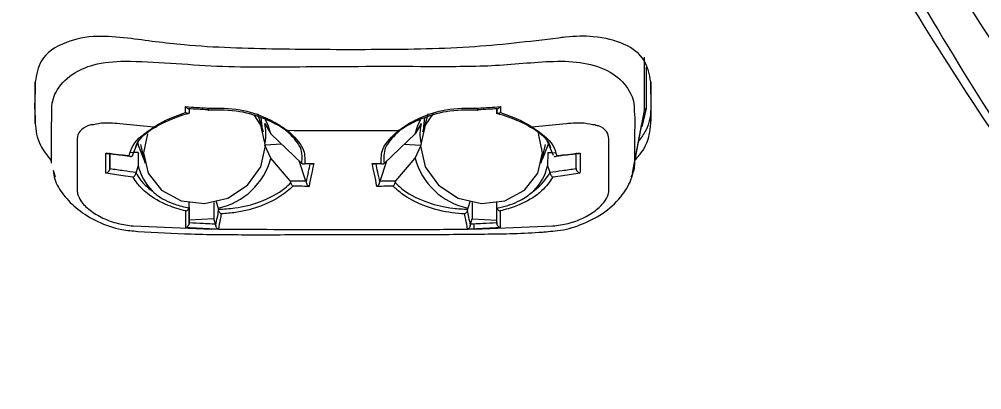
# Model space of a CAD drawing. Header units: inches. Extents: x 2.3 to 15.7, y 0.2 to 14.5.
# Drawn here: x 3.17 to 3.951, y 12.537 to 12.837 of the extents above; entities that cross this region are included whole.
import ezdxf

# ---------------------------------------------------------------- set-up
doc = ezdxf.new("R2010")
doc.units = ezdxf.units.IN
doc.header["$MEASUREMENT"] = 0
doc.header["$PDSIZE"] = -1
doc.layers.add('Dim', color=1, linetype='Continuous')
doc.layers.add('Object', color=4, linetype='Continuous')
doc.styles.get("Standard").update_dxf_attribs({"font": 'romans.shx'})
doc.dimstyles.get("Standard").update_dxf_attribs({"dimtxt": 0.125, "dimasz": 0.18, "dimexe": 0.06, "dimexo": 0.0625, "dimgap": 0.09, "dimtad": 0, "dimtih": 1, "dimtoh": 1, "dimdec": 4, "dimlfac": 2, "dimzin": 0, "dimdsep": 46, "dimlunit": 5, "dimtxsty": 'Standard', "dimcen": 0.09, "dimadec": 0, "dimazin": 0, "dimtfac": 1, "dimtdec": 4, "dimtofl": 0, "dimtmove": 0, "dimatfit": 1, "dimfxl": 0, "dimfrac": 2, "dimtolj": 1, "dimtzin": 0, "dimarcsym": 0})

# ---------------------------------------------------------------- blocks, each defined once
blk = doc.blocks.new('*D2')
at = {"layer": 'Defpoints', "color": 0}
for p in [(4.12732, 14.17061), (2.73788, 12.614), (4.12732, 12.61381)]:
    blk.add_point(p, dxfattribs=at)
at = {"layer": 'Dim', "color": 0, "lineweight": -2}
for p, q in [((2.73788, 12.6765), (2.73788, 14.23061)), ((4.12732, 12.67631), (4.12732, 14.23061)), ((2.55788, 14.17061), (2.37788, 14.17061)), ((4.30732, 14.17061), (4.48732, 14.17061))]:
    blk.add_line(p, q, dxfattribs=at)
at = {"layer": 'Dim', "color": 0}
for points in [[(2.55788, 14.20061), (2.55788, 14.14061), (2.73788, 14.17061)], [(4.30732, 14.20061), (4.30732, 14.14061), (4.12732, 14.17061)]]:
    blk.add_solid(points, dxfattribs=at)
at = {"layer": 'Dim', "color": 0, "insert": (3.39758, 14.17061), "char_height": 0.125, "attachment_point": 5}
blk.add_mtext('\\A1;2 3/4\\P [70mm]', dxfattribs=at)

msp = doc.modelspace()

# ---------------------------------------------------------------- linework, layer by layer
at = {"layer": 'Object', "color": 4, "linetype": 'Continuous', "lineweight": 15}
for p, q in [((3.182603, 12.786449), (3.182321, 12.766197)), ((3.182603, 12.754667), (3.182603, 12.786449)), ((3.682884, 12.766197), (3.682603, 12.78645)), ((3.682603, 12.78645), (3.682603, 12.754669)), ((3.182321, 12.764432), (3.182363, 12.76917)), ((3.682884, 12.764435), (3.682843, 12.769167)), ((3.182321, 12.764432), (3.182603, 12.754667)), ((3.307703, 12.76116), (3.307529, 12.760907)), ((3.30771, 12.764718), (3.307703, 12.76116)), ((3.367915, 12.745783), (3.363425, 12.760683)), ((3.501781, 12.760683), (3.497291, 12.745783)), ((3.557495, 12.764718), (3.557503, 12.76116)), ((3.557677, 12.760907), (3.557503, 12.76116)), ((3.669394, 12.72061), (3.677451, 12.76329)), ((3.678989, 12.765039), (3.67524, 12.750144)), ((3.682603, 12.754669), (3.682884, 12.764435)), ((3.182603, 12.754667), (3.182603, 12.752877)), ((3.182603, 12.752877), (3.182603, 12.754667)), ((3.278991, 12.749881), (3.251239, 12.752464)), ((3.367026, 12.750258), (3.366235, 12.757704)), ((3.369121, 12.752857), (3.374045, 12.744269)), ((3.496085, 12.752857), (3.491161, 12.744269)), ((3.49818, 12.750258), (3.498971, 12.757704)), ((3.613967, 12.752465), (3.586214, 12.749881)), ((3.667714, 12.712398), (3.675281, 12.752562)), ((3.682603, 12.752878), (3.682603, 12.754669)), ((3.682603, 12.752878), (3.682603, 12.754669)), ((3.367016, 12.748765), (3.367026, 12.750258)), ((3.374045, 12.744269), (3.399181, 12.720361)), ((3.491161, 12.744269), (3.466025, 12.720361)), ((3.498189, 12.748765), (3.49818, 12.750258)), ((3.216621, 12.740382), (3.216671, 12.698551)), ((3.261747, 12.726788), (3.266386, 12.738122)), ((3.26819, 12.73573), (3.271583, 12.720542)), ((3.374045, 12.724642), (3.369121, 12.73517)), ((3.38279, 12.73595), (3.369548, 12.735195)), ((3.482415, 12.73595), (3.495657, 12.735195)), ((3.491161, 12.724642), (3.496085, 12.73517)), ((3.593622, 12.720542), (3.597016, 12.73573)), ((3.603458, 12.726788), (3.598819, 12.738122)), ((3.243219, 12.716185), (3.24323, 12.727982)), ((3.24323, 12.727982), (3.24323, 12.72827)), ((3.24481, 12.728073), (3.24323, 12.727982)), ((3.262542, 12.729085), (3.259918, 12.728935)), ((3.26623, 12.729296), (3.262691, 12.729094)), ((3.26623, 12.729296), (3.266386, 12.718495)), ((3.598976, 12.729296), (3.598819, 12.718495)), ((3.598976, 12.729296), (3.602515, 12.729094)), ((3.602663, 12.729085), (3.605288, 12.728935)), ((3.620395, 12.728073), (3.621975, 12.727982)), ((3.621975, 12.727982), (3.621975, 12.72827)), ((3.621986, 12.716185), (3.621975, 12.727982)), ((3.389738, 12.706257), (3.374045, 12.724642)), ((3.402532, 12.706061), (3.396894, 12.722536)), ((3.399439, 12.720159), (3.399181, 12.720361)), ((3.462673, 12.706061), (3.468312, 12.722536)), ((3.466025, 12.720361), (3.465767, 12.720159)), ((3.475468, 12.706257), (3.491161, 12.724642)), ((3.199241, 12.709171), (3.197599, 12.714648)), ((3.243219, 12.715786), (3.243219, 12.716185)), ((3.264625, 12.713273), (3.264506, 12.71268)), ((3.266386, 12.718495), (3.264625, 12.713273)), ((3.598819, 12.718495), (3.600581, 12.713273)), ((3.600699, 12.71268), (3.600581, 12.713273)), ((3.621986, 12.716185), (3.621986, 12.715786)), ((3.307741, 12.684602), (3.307745, 12.689181)), ((3.307749, 12.674183), (3.307749, 12.688445)), ((3.327602, 12.688691), (3.327602, 12.675316)), ((3.329414, 12.689936), (3.33123, 12.684052)), ((3.535798, 12.689955), (3.533975, 12.684052)), ((3.537604, 12.688691), (3.537604, 12.675316)), ((3.557456, 12.674183), (3.557456, 12.688445)), ((3.557465, 12.684602), (3.557461, 12.689342)), ((3.307604, 12.684118), (3.307741, 12.684602)), ((3.33123, 12.684052), (3.33145, 12.683129)), ((3.533975, 12.684052), (3.533755, 12.683129)), ((3.557465, 12.684602), (3.557602, 12.684118)), ((3.307747, 12.671678), (3.307748, 12.672349)), ((3.307748, 12.672349), (3.307749, 12.674183)), ((3.327602, 12.675316), (3.307749, 12.674183)), ((3.328989, 12.671262), (3.327602, 12.675316)), ((3.536216, 12.671262), (3.537604, 12.675316)), ((3.537604, 12.675316), (3.557456, 12.674183)), ((3.557458, 12.672349), (3.557456, 12.674183)), ((3.557458, 12.672349), (3.557458, 12.671678)), ((3.262246, 12.669586), (3.326063, 12.667088)), ((3.266033, 12.664931), (3.26585, 12.664947)), ((3.33126, 12.666841), (3.326063, 12.667088)), ((3.326259, 12.671385), (3.328989, 12.671262)), ((3.533834, 12.666836), (3.533804, 12.667024)), ((3.539143, 12.667088), (3.533834, 12.666836)), ((3.536216, 12.671262), (3.538946, 12.671385)), ((3.539143, 12.667088), (3.60296, 12.669586)), ((3.599165, 12.664931), (3.599346, 12.664946))]:
    msp.add_line(p, q, dxfattribs=at)
at = {"layer": 'Object', "color": 4, "linetype": 'Continuous', "lineweight": 15, "flags": 128}
for points in [[(3.273727, 12.744449), (3.270655, 12.728986), (3.274419, 12.712342), (3.285138, 12.698661), (3.30118, 12.690026), (3.320104, 12.687753), (3.339027, 12.692187), (3.355069, 12.702653), (3.365788, 12.717558), (3.369552, 12.734633), (3.365788, 12.751278), (3.360364, 12.759687)], [(3.323445, 12.763584), (3.32337, 12.763528), (3.323362, 12.763527)], [(3.505762, 12.760747), (3.499417, 12.751278), (3.495653, 12.734633)], [(3.541843, 12.763527), (3.541836, 12.763528), (3.541761, 12.763584)], [(3.374045, 12.744269), (3.371872, 12.751012), (3.369617, 12.755629)], [(3.491161, 12.744269), (3.493334, 12.751012), (3.495588, 12.755629)], [(3.495653, 12.734633), (3.499417, 12.717558), (3.510136, 12.702653), (3.526179, 12.692187), (3.545102, 12.687753), (3.564025, 12.690026), (3.580068, 12.698661), (3.590787, 12.712342), (3.594551, 12.728986), (3.591419, 12.744594)], [(3.265869, 12.737162), (3.266256, 12.735215), (3.270904, 12.723582)], [(3.599436, 12.737764), (3.59895, 12.735215), (3.594302, 12.723582)]]:
    msp.add_lwpolyline(points, dxfattribs=at)
at = {"layer": 'Object', "color": 4, "linetype": 'Continuous', "lineweight": 15}
for centre, radius, start, end in [((3.325895, 12.764764), 0.003135, 170.930652, 203.347969), ((3.325726, 12.765253), 0.002927, 179.90384, 216.136968), ((3.323152, 12.766018), 0.0025, 266.892737, 274.825819), ((3.540157, 12.765033), 0.002261, 318.236149, 5.718654), ((3.542054, 12.766018), 0.0025, 265.174279, 273.10735), ((3.539309, 12.764764), 0.003137, 336.663671, 9.062473), ((3.679621, 12.762933), 0.002199, 106.71574, 170.659887), ((3.328486, 12.744027), 0.041584, 350.32689, 12.260893), ((3.53672, 12.744027), 0.041584, 167.739107, 189.67311), ((3.279808, 12.751387), 0.001712, 241.52031, 314.868867), ((3.387255, 12.748495), 0.001632, 235.048703, 287.085064), ((3.47795, 12.748494), 0.001632, 252.912824, 304.95432), ((3.585398, 12.751386), 0.001712, 225.128414, 298.481823), ((3.319594, 12.739201), 0.056363, 281.914028, 345.030766), ((3.545611, 12.7392), 0.056363, 194.969093, 258.086014), ((3.308955, 12.728543), 0.043738, 193.28082, 224.328817), ((3.55625, 12.728543), 0.043739, 315.672575, 346.718921), ((3.533511, 12.669845), 0.002836, 275.92143, 284.203859), ((3.511599, 12.66798), 0.027559, 358.14509, 7.097821)]:
    msp.add_arc(centre, radius, start, end, dxfattribs=at)
for points, knots in [([(2.769871, 12.548469), (2.774008, 12.554515), (2.782283, 12.56661), (2.800721, 12.595257), (2.824813, 12.633283), (2.864685, 12.694333), (2.916969, 12.773696), (2.976891, 12.874235), (3.030822, 12.973755), (3.079943, 13.071394), (3.121887, 13.159004), (3.14929, 13.218151), (3.165614, 13.253636), (3.175041, 13.274291), (3.179517, 13.284537), (3.181727, 13.289597)], [0, 0, 0, 0, 0.0353243, 0.0706602, 0.1235508, 0.1764655, 0.2813373, 0.3857352, 0.4899653, 0.5941675, 0.7104496, 0.826795, 0.8849956, 0.943202, 1, 1, 1, 1]), ([(3.683479, 13.289597), (3.685508, 13.284948), (3.69067, 13.273123), (3.702805, 13.24659), (3.724557, 13.199409), (3.757391, 13.129249), (3.804445, 13.032392), (3.8513, 12.941939), (3.901908, 12.850989), (3.956122, 12.761994), (4.013601, 12.674857), (4.058365, 12.605049), (4.08746, 12.559222), (4.098901, 12.543491), (4.103897, 12.53662)], [0, 0, 0, 0, 0.0508945, 0.1294614, 0.2080198, 0.320747, 0.4334305, 0.5462022, 0.6026446, 0.7100836, 0.8175109, 0.8833414, 0.9490528, 1, 1, 1, 1]), ([(3.192565, 13.262823), (3.189491, 13.258815), (3.183277, 13.250713), (3.172854, 13.231961), (3.155901, 13.198351), (3.128273, 13.141138), (3.086073, 13.05599), (3.036201, 12.960971), (2.981237, 12.864377), (2.92007, 12.766821), (2.866949, 12.689438), (2.826482, 12.629338), (2.802012, 12.59186), (2.783231, 12.563742), (2.774764, 12.552), (2.770531, 12.54613)], [0, 0, 0, 0, 0.056737, 0.1146901, 0.1726387, 0.2885845, 0.4046106, 0.5092655, 0.613947, 0.7176328, 0.8226845, 0.8757021, 0.9286947, 0.9643533, 1, 1, 1, 1]), ([(4.100384, 12.538613), (4.096052, 12.544326), (4.084621, 12.559402), (4.05698, 12.60148), (4.011555, 12.67032), (3.953, 12.75565), (3.897598, 12.842234), (3.845986, 12.930506), (3.798408, 13.018255), (3.751121, 13.112257), (3.715067, 13.186044), (3.690724, 13.237001), (3.67867, 13.254213), (3.672641, 13.262823)], [0, 0, 0, 0, 0.04064046, 0.10725877, 0.17399986, 0.28282798, 0.39166496, 0.44882072, 0.56290477, 0.67669639, 0.79037012, 0.89515126, 1, 1, 1, 1]), ([(4.127538, 12.581118), (4.125883, 12.582742), (4.122574, 12.585991), (4.105015, 12.610335), (4.08183, 12.645039), (4.053901, 12.686448), (4.013443, 12.742886), (3.959689, 12.817726), (3.919465, 12.881817), (3.89935, 12.913867)], [0, 0, 0, 0, 0.11196326, 0.22395396, 0.33592391, 0.44807433, 0.56012786, 0.78003758, 1, 1, 1, 1]), ([(3.257603, 12.82205), (3.249217, 12.822822), (3.229355, 12.824648), (3.204651, 12.818825), (3.186302, 12.806701), (3.183709, 12.792505), (3.182603, 12.786449)], [0, 0, 0, 0, 0.1844573, 0.4369158, 0.7597569, 1, 1, 1, 1]), ([(3.607603, 12.82205), (3.583638, 12.8192), (3.53443, 12.813346), (3.45657, 12.812504), (3.379519, 12.812774), (3.311841, 12.814777), (3.272781, 12.820015), (3.257603, 12.82205)], [0, 0, 0, 0, 0.2122353, 0.4357847, 0.6483776, 0.8633678, 1, 1, 1, 1]), ([(3.682603, 12.78645), (3.681472, 12.792587), (3.679074, 12.805592), (3.662501, 12.817878), (3.640099, 12.823802), (3.61975, 12.823748), (3.609477, 12.822312), (3.607603, 12.82205)], [0, 0, 0, 0, 0.2435685, 0.5161692, 0.7811452, 0.960073, 1, 1, 1, 1]), ([(3.677451, 12.76329), (3.677451, 12.76329), (3.677451, 12.77037), (3.677451, 12.781604), (3.677452, 12.795811), (3.677452, 12.803065), (3.677452, 12.806514), (3.677452, 12.806514)], [0, 0, 0, 0, 0.0000138, 0.4996663, 0.7498311, 0.9999858, 1, 1, 1, 1]), ([(3.19603, 12.762682), (3.19603, 12.762682), (3.19603, 12.769041), (3.198305, 12.778972), (3.210895, 12.793034), (3.230622, 12.801626), (3.246604, 12.803287), (3.255378, 12.803287), (3.255379, 12.803287)], [0, 0, 0, 0, 0.00001447, 0.23529561, 0.50190581, 0.7321433, 0.99998806, 1, 1, 1, 1]), ([(3.255379, 12.803287), (3.255379, 12.803287), (3.279742, 12.803287), (3.3301, 12.79778), (3.415194, 12.799292), (3.492082, 12.799136), (3.559924, 12.799095), (3.59343, 12.803287), (3.609826, 12.803287), (3.609827, 12.803287)], [0, 0, 0, 0, 0.0000034, 0.2142327, 0.4294381, 0.7109053, 0.8555934, 0.9999968, 1, 1, 1, 1]), ([(3.609827, 12.803287), (3.609827, 12.803287), (3.618182, 12.803287), (3.634882, 12.801665), (3.654922, 12.792818), (3.666903, 12.7783), (3.669558, 12.768813), (3.669175, 12.762683), (3.669175, 12.762682)], [0, 0, 0, 0, 0.00001194, 0.25506014, 0.52110543, 0.77290785, 0.99998551, 1, 1, 1, 1]), ([(3.678964, 12.798346), (3.678964, 12.798099), (3.678968, 12.794296), (3.678977, 12.783272), (3.678984, 12.772331), (3.678989, 12.765039)], [0, 0, 0, 0, 0.0226626, 0.3487295, 1, 1, 1, 1]), ([(3.182321, 12.766197), (3.182321, 12.76605), (3.182321, 12.765756), (3.182321, 12.765315), (3.182321, 12.764874), (3.182321, 12.76458), (3.182321, 12.764432)], [0, 0, 0, 0, 0.24994628, 0.49995793, 0.74994155, 1, 1, 1, 1]), ([(3.304736, 12.766473), (3.307764, 12.766246), (3.313767, 12.765795), (3.319806, 12.765436), (3.322799, 12.765258)], [0, 0, 0, 0, 0.5043972, 1, 1, 1, 1]), ([(3.304749, 12.761729), (3.304749, 12.761898), (3.304742, 12.763426), (3.304739, 12.765039), (3.304736, 12.766473)], [0, 0, 0, 0, 0.1110512, 1, 1, 1, 1]), ([(3.307694, 12.764719), (3.307659, 12.764645), (3.30759, 12.764496), (3.307271, 12.76449), (3.306757, 12.7647), (3.305966, 12.765254), (3.305264, 12.76591), (3.304837, 12.766363), (3.304746, 12.766462), (3.304736, 12.766473)], [0, 0, 0, 0, 0.12475478, 0.24914168, 0.41224551, 0.63240802, 0.92094063, 0.99096153, 1, 1, 1, 1]), ([(3.542407, 12.765258), (3.545399, 12.765436), (3.551439, 12.765795), (3.557442, 12.766246), (3.56047, 12.766473)], [0, 0, 0, 0, 0.4955705, 1, 1, 1, 1]), ([(3.56047, 12.766473), (3.560459, 12.766462), (3.560368, 12.766363), (3.559941, 12.765911), (3.55924, 12.765254), (3.558449, 12.7647), (3.557935, 12.76449), (3.557616, 12.764496), (3.557547, 12.764645), (3.557512, 12.764719)], [0, 0, 0, 0, 0.0090577, 0.0789762, 0.3675912, 0.5877529, 0.7508561, 0.875241, 1, 1, 1, 1]), ([(3.56047, 12.766473), (3.560467, 12.765039), (3.560463, 12.763425), (3.560457, 12.761898), (3.560456, 12.761729)], [0, 0, 0, 0, 0.8889458, 1, 1, 1, 1]), ([(3.682884, 12.764435), (3.682884, 12.764582), (3.682884, 12.764876), (3.682884, 12.765316), (3.682884, 12.765757), (3.682884, 12.766051), (3.682884, 12.766197)], [0, 0, 0, 0, 0.2500281, 0.5, 0.7499813, 1, 1, 1, 1]), ([(3.195811, 12.72061), (3.195811, 12.72061), (3.195811, 12.724113), (3.195884, 12.733176), (3.195923, 12.74719), (3.19603, 12.757495), (3.19603, 12.762681), (3.19603, 12.762682)], [0, 0, 0, 0, 0.000014, 0.2499665, 0.6249631, 0.9999859, 1, 1, 1, 1]), ([(3.278991, 12.749881), (3.281842, 12.751625), (3.288605, 12.755763), (3.298832, 12.759542), (3.304749, 12.761729)], [0, 0, 0, 0, 0.4214298, 1, 1, 1, 1]), ([(3.307529, 12.760907), (3.307295, 12.760847), (3.300964, 12.759219), (3.290706, 12.755313), (3.283821, 12.751661), (3.281016, 12.750173)], [0, 0, 0, 0, 0.022216, 0.601672, 1, 1, 1, 1]), ([(3.307529, 12.760907), (3.30741, 12.760845), (3.307174, 12.76072), (3.306591, 12.760788), (3.305877, 12.761036), (3.305248, 12.761386), (3.304864, 12.761647), (3.304762, 12.76172), (3.304749, 12.761729)], [0, 0, 0, 0, 0.2053092, 0.4097274, 0.6374682, 0.9028388, 0.9876999, 1, 1, 1, 1]), ([(3.323168, 12.763749), (3.320193, 12.763914), (3.315026, 12.764201), (3.309881, 12.764578), (3.307697, 12.764719), (3.307694, 12.764719)], [0, 0, 0, 0, 0.575315, 0.9994106, 1, 1, 1, 1]), ([(3.307703, 12.764808), (3.307703, 12.764297), (3.307703, 12.763046), (3.307703, 12.761861), (3.307703, 12.76116)], [0, 0, 0, 0, 0.40839211, 1, 1, 1, 1]), ([(3.322799, 12.765258), (3.331612, 12.76533), (3.347914, 12.765462), (3.367892, 12.758728), (3.381143, 12.751735), (3.385774, 12.748363), (3.387735, 12.746934)], [0, 0, 0, 0, 0.3683532, 0.6813716, 0.8650428, 1, 1, 1, 1]), ([(3.38632, 12.747157), (3.384423, 12.74843), (3.379886, 12.751476), (3.366992, 12.757724), (3.347693, 12.763707), (3.331974, 12.763628), (3.323445, 12.763584)], [0, 0, 0, 0, 0.1302874, 0.3115785, 0.6264661, 1, 1, 1, 1]), ([(3.477471, 12.746934), (3.479432, 12.748363), (3.484062, 12.751735), (3.497314, 12.758728), (3.517291, 12.765462), (3.533593, 12.76533), (3.542407, 12.765258)], [0, 0, 0, 0, 0.1349567, 0.3186281, 0.6316456, 1, 1, 1, 1]), ([(3.541761, 12.763584), (3.533232, 12.763628), (3.517513, 12.763707), (3.498213, 12.757724), (3.485319, 12.751476), (3.480782, 12.74843), (3.478885, 12.747157)], [0, 0, 0, 0, 0.3735329, 0.6884206, 0.8697118, 1, 1, 1, 1]), ([(3.557512, 12.764719), (3.557509, 12.764719), (3.555325, 12.764577), (3.550179, 12.764202), (3.545012, 12.763915), (3.542038, 12.763749)], [0, 0, 0, 0, 0.0005848, 0.4247228, 1, 1, 1, 1]), ([(3.557503, 12.76116), (3.557503, 12.761861), (3.557503, 12.763046), (3.557503, 12.764298), (3.557503, 12.764809)], [0, 0, 0, 0, 0.59153138, 1, 1, 1, 1]), ([(3.560456, 12.761729), (3.560443, 12.76172), (3.560341, 12.761647), (3.559958, 12.761386), (3.559328, 12.761036), (3.558614, 12.760788), (3.558032, 12.76072), (3.557795, 12.760845), (3.557677, 12.760907)], [0, 0, 0, 0, 0.01231533, 0.09714556, 0.36253231, 0.59027367, 0.79469234, 1, 1, 1, 1]), ([(3.584189, 12.750173), (3.58139, 12.751694), (3.574364, 12.755511), (3.563945, 12.75888), (3.557677, 12.760907)], [0, 0, 0, 0, 0.3984336, 1, 1, 1, 1]), ([(3.560456, 12.761729), (3.566373, 12.759542), (3.5766, 12.755763), (3.583364, 12.751625), (3.586214, 12.749881)], [0, 0, 0, 0, 0.5785685, 1, 1, 1, 1]), ([(3.669175, 12.762682), (3.669175, 12.762682), (3.670049, 12.755689), (3.669088, 12.745456), (3.669375, 12.73137), (3.669394, 12.724115), (3.669394, 12.720611), (3.669394, 12.72061)], [0, 0, 0, 0, 0.00001398, 0.49995666, 0.7499761, 0.99998605, 1, 1, 1, 1]), ([(3.682603, 12.764648), (3.682193, 12.758958), (3.681594, 12.750631), (3.674768, 12.741317), (3.672607, 12.738367)], [0, 0, 0, 0, 0.6833881, 1, 1, 1, 1]), ([(3.182603, 12.752877), (3.183153, 12.74712), (3.184074, 12.737491), (3.192302, 12.726753), (3.19561, 12.722436)], [0, 0, 0, 0, 0.59794789, 1, 1, 1, 1]), ([(3.227928, 12.751638), (3.227927, 12.751638), (3.227263, 12.751638), (3.223392, 12.749757), (3.217978, 12.747206), (3.217053, 12.742552), (3.216621, 12.740382)], [0, 0, 0, 0, 0.0000349, 0.0947927, 0.5779864, 1, 1, 1, 1]), ([(3.251239, 12.752464), (3.245924, 12.752973), (3.237123, 12.753816), (3.230564, 12.751638), (3.227928, 12.751638), (3.227928, 12.751638)], [0, 0, 0, 0, 0.6039376, 0.9999559, 1, 1, 1, 1]), ([(3.637277, 12.751639), (3.637276, 12.751639), (3.634685, 12.751639), (3.627694, 12.753803), (3.61898, 12.752954), (3.613967, 12.752465)], [0, 0, 0, 0, 0.0000401, 0.4247232, 1, 1, 1, 1]), ([(3.648584, 12.740382), (3.648166, 12.742368), (3.647279, 12.746576), (3.642315, 12.750724), (3.638136, 12.750951), (3.637277, 12.751639), (3.637277, 12.751639)], [0, 0, 0, 0, 0.4070226, 0.8622687, 0.9999608, 1, 1, 1, 1]), ([(3.669676, 12.722813), (3.671612, 12.725011), (3.67775, 12.731982), (3.681714, 12.742505), (3.68234, 12.749807), (3.682603, 12.752878)], [0, 0, 0, 0, 0.2106246, 0.6679645, 1, 1, 1, 1]), ([(3.258978, 12.726437), (3.259803, 12.729353), (3.262416, 12.738585), (3.272258, 12.745292), (3.278991, 12.749881)], [0, 0, 0, 0, 0.3158527, 1, 1, 1, 1]), ([(3.281016, 12.750173), (3.274236, 12.745907), (3.26624, 12.740876), (3.264142, 12.733853), (3.263823, 12.732785)], [0, 0, 0, 0, 0.8479233, 1, 1, 1, 1]), ([(3.399181, 12.720361), (3.399475, 12.724687), (3.400115, 12.734094), (3.391158, 12.742576), (3.38632, 12.747157)], [0, 0, 0, 0, 0.45988261, 1, 1, 1, 1]), ([(3.477471, 12.746934), (3.47475, 12.746924), (3.444869, 12.746807), (3.41494, 12.746874), (3.387735, 12.746934)], [0, 0, 0, 0, 0.091034, 1, 1, 1, 1]), ([(3.387735, 12.746934), (3.392779, 12.74219), (3.401739, 12.733763), (3.401616, 12.724328), (3.401563, 12.720205)], [0, 0, 0, 0, 0.5629492, 1, 1, 1, 1]), ([(3.463643, 12.720205), (3.463589, 12.724328), (3.463467, 12.733763), (3.472427, 12.74219), (3.477471, 12.746934)], [0, 0, 0, 0, 0.4370502, 1, 1, 1, 1]), ([(3.478885, 12.747157), (3.474047, 12.742576), (3.46509, 12.734094), (3.46573, 12.724687), (3.466025, 12.720361)], [0, 0, 0, 0, 0.5401218, 1, 1, 1, 1]), ([(3.601382, 12.732785), (3.601063, 12.733853), (3.598965, 12.740876), (3.590969, 12.745907), (3.584189, 12.750173)], [0, 0, 0, 0, 0.1520752, 1, 1, 1, 1]), ([(3.586214, 12.749881), (3.592947, 12.745293), (3.602789, 12.738585), (3.605402, 12.729353), (3.606228, 12.726437)], [0, 0, 0, 0, 0.6841485, 1, 1, 1, 1]), ([(3.648534, 12.698551), (3.648536, 12.702106), (3.648538, 12.709216), (3.648551, 12.723244), (3.648571, 12.733527), (3.648584, 12.740382)], [0, 0, 0, 0, 0.250006, 0.5000169, 1, 1, 1, 1]), ([(3.240069, 12.728757), (3.24403, 12.728237), (3.250298, 12.727413), (3.256643, 12.7267), (3.258978, 12.726437)], [0, 0, 0, 0, 0.631996, 1, 1, 1, 1]), ([(3.240094, 12.712316), (3.24009, 12.715472), (3.240081, 12.72099), (3.240073, 12.726429), (3.240069, 12.728757)], [0, 0, 0, 0, 0.5718831, 1, 1, 1, 1]), ([(3.240069, 12.728757), (3.24008, 12.72875), (3.240218, 12.728664), (3.240679, 12.72841), (3.241468, 12.728161), (3.242059, 12.728315), (3.242337, 12.728387)], [0, 0, 0, 0, 0.0151781, 0.186614, 0.6164407, 1, 1, 1, 1]), ([(3.259115, 12.726365), (3.25693, 12.726607), (3.251598, 12.727199), (3.246024, 12.727901), (3.242629, 12.728349), (3.242337, 12.728387)], [0, 0, 0, 0, 0.3881627, 0.9475407, 1, 1, 1, 1]), ([(3.243213, 12.728272), (3.243213, 12.726806), (3.243215, 12.722686), (3.243219, 12.7185), (3.243219, 12.715801), (3.243219, 12.715786)], [0, 0, 0, 0, 0.354664, 0.9964466, 1, 1, 1, 1]), ([(3.622868, 12.728388), (3.622577, 12.728349), (3.619181, 12.727899), (3.613602, 12.727198), (3.608265, 12.726607), (3.606077, 12.726364)], [0, 0, 0, 0, 0.05241097, 0.61136715, 1, 1, 1, 1]), ([(3.606228, 12.726437), (3.608562, 12.7267), (3.614907, 12.727413), (3.621175, 12.728237), (3.625137, 12.728757)], [0, 0, 0, 0, 0.3679531, 1, 1, 1, 1]), ([(3.621986, 12.715786), (3.621986, 12.715801), (3.621986, 12.71843), (3.62199, 12.722617), (3.621992, 12.726737), (3.621993, 12.728272)], [0, 0, 0, 0, 0.0035534, 0.6285994, 1, 1, 1, 1]), ([(3.622868, 12.728388), (3.623161, 12.728314), (3.623769, 12.728159), (3.624557, 12.728424), (3.625004, 12.728674), (3.625126, 12.72875), (3.625137, 12.728757)], [0, 0, 0, 0, 0.4018553, 0.8354409, 0.9848205, 1, 1, 1, 1]), ([(3.625137, 12.728757), (3.625133, 12.72636), (3.625124, 12.720921), (3.625116, 12.715402), (3.625111, 12.712316)], [0, 0, 0, 0, 0.4408107, 1, 1, 1, 1]), ([(3.258978, 12.726437), (3.258989, 12.72643), (3.259187, 12.726304), (3.259643, 12.726081), (3.260367, 12.725916), (3.260835, 12.726068), (3.261071, 12.726144)], [0, 0, 0, 0, 0.0156883, 0.2877168, 0.6428016, 1, 1, 1, 1]), ([(3.261747, 12.726788), (3.26165, 12.726626), (3.261511, 12.726393), (3.261173, 12.726202), (3.261071, 12.726144)], [0, 0, 0, 0, 0.6971589, 1, 1, 1, 1]), ([(3.399439, 12.720159), (3.399663, 12.720062), (3.400206, 12.719829), (3.400968, 12.719973), (3.401454, 12.720159), (3.401552, 12.7202), (3.401563, 12.720205)], [0, 0, 0, 0, 0.3592543, 0.8714746, 0.985971, 1, 1, 1, 1]), ([(3.406686, 12.720125), (3.406584, 12.720126), (3.405456, 12.72013), (3.403701, 12.720136), (3.402047, 12.720145), (3.401419, 12.720149)], [0, 0, 0, 0, 0.0579492, 0.6425669, 1, 1, 1, 1]), ([(3.401563, 12.720205), (3.402124, 12.720202), (3.404561, 12.720189), (3.406999, 12.720182), (3.408875, 12.720176)], [0, 0, 0, 0, 0.2303172, 1, 1, 1, 1]), ([(3.402808, 12.704746), (3.40283, 12.704853), (3.403436, 12.707834), (3.404498, 12.712992), (3.40555, 12.717967), (3.406007, 12.720128)], [0, 0, 0, 0, 0.02054518, 0.57464252, 1, 1, 1, 1]), ([(3.408875, 12.720176), (3.408271, 12.717337), (3.406974, 12.711243), (3.405699, 12.705016), (3.405018, 12.70169)], [0, 0, 0, 0, 0.4658013, 1, 1, 1, 1]), ([(3.406686, 12.720125), (3.406911, 12.72003), (3.407466, 12.719797), (3.40825, 12.719941), (3.408758, 12.720127), (3.408864, 12.720171), (3.408875, 12.720176)], [0, 0, 0, 0, 0.3510978, 0.8650906, 0.986102, 1, 1, 1, 1]), ([(3.456331, 12.720176), (3.458207, 12.720182), (3.460644, 12.720189), (3.463082, 12.720202), (3.463643, 12.720205)], [0, 0, 0, 0, 0.7696851, 1, 1, 1, 1]), ([(3.460188, 12.70169), (3.459506, 12.705016), (3.458231, 12.711243), (3.456935, 12.717337), (3.456331, 12.720176)], [0, 0, 0, 0, 0.534202, 1, 1, 1, 1]), ([(3.456331, 12.720176), (3.456342, 12.720171), (3.456447, 12.720128), (3.456955, 12.719942), (3.457739, 12.719797), (3.458294, 12.72003), (3.45852, 12.720125)], [0, 0, 0, 0, 0.013898, 0.134216, 0.6483935, 1, 1, 1, 1]), ([(3.463787, 12.720149), (3.463159, 12.720145), (3.461505, 12.720136), (3.459749, 12.72013), (3.458621, 12.720126), (3.45852, 12.720125)], [0, 0, 0, 0, 0.3575097, 0.9420564, 1, 1, 1, 1]), ([(3.459199, 12.720128), (3.459656, 12.717967), (3.460708, 12.712992), (3.461769, 12.707834), (3.462376, 12.704853), (3.462397, 12.704746)], [0, 0, 0, 0, 0.42535383, 0.97945462, 1, 1, 1, 1]), ([(3.463643, 12.720205), (3.463654, 12.7202), (3.463755, 12.720157), (3.464244, 12.719972), (3.465006, 12.719829), (3.465545, 12.720063), (3.465767, 12.720159)], [0, 0, 0, 0, 0.01401145, 0.13313049, 0.64428084, 1, 1, 1, 1]), ([(3.604135, 12.726144), (3.604316, 12.726079), (3.604715, 12.725935), (3.605434, 12.726031), (3.605952, 12.726262), (3.606217, 12.72643), (3.606228, 12.726437)], [0, 0, 0, 0, 0.2784458, 0.6158355, 0.9842791, 1, 1, 1, 1]), ([(3.669394, 12.72061), (3.669394, 12.72061), (3.669394, 12.718537), (3.66908, 12.716889), (3.668766, 12.715242)], [0, 0, 0, 0, 0.0001887, 1, 1, 1, 1]), ([(3.197262, 12.714626), (3.197582, 12.712272), (3.198563, 12.705067), (3.205556, 12.69418), (3.217049, 12.682286), (3.233296, 12.672544), (3.250467, 12.666484), (3.261527, 12.66557), (3.265881, 12.66521)], [0, 0, 0, 0, 0.082316, 0.2520048, 0.4400722, 0.6475111, 0.8612468, 1, 1, 1, 1]), ([(3.240094, 12.712316), (3.240104, 12.712319), (3.240478, 12.712457), (3.241167, 12.712817), (3.242054, 12.713565), (3.24263, 12.714254), (3.242975, 12.714832), (3.243182, 12.715347), (3.243207, 12.71564), (3.243219, 12.715786)], [0, 0, 0, 0, 0.0079812, 0.313775, 0.5387573, 0.6922951, 0.7932919, 0.8966865, 1, 1, 1, 1]), ([(3.262163, 12.709228), (3.259445, 12.709572), (3.252044, 12.71051), (3.244726, 12.711616), (3.240094, 12.712316)], [0, 0, 0, 0, 0.3671324, 1, 1, 1, 1]), ([(3.243219, 12.716185), (3.246999, 12.715627), (3.254096, 12.71458), (3.261271, 12.713689), (3.264625, 12.713273)], [0, 0, 0, 0, 0.5325911, 1, 1, 1, 1]), ([(3.262163, 12.709228), (3.262171, 12.709232), (3.262282, 12.709296), (3.262635, 12.709535), (3.263198, 12.710062), (3.263767, 12.710815), (3.264152, 12.711503), (3.264409, 12.712128), (3.264474, 12.712496), (3.264506, 12.71268)], [0, 0, 0, 0, 0.0091506, 0.125194, 0.3853542, 0.5901893, 0.7295355, 0.864652, 1, 1, 1, 1]), ([(3.264506, 12.71268), (3.265712, 12.710639), (3.268418, 12.706058), (3.273501, 12.7011), (3.277148, 12.698368), (3.277667, 12.697979)], [0, 0, 0, 0, 0.40809395, 0.91570504, 1, 1, 1, 1]), ([(3.587539, 12.69798), (3.587728, 12.69812), (3.589093, 12.699127), (3.594945, 12.703846), (3.598133, 12.708741), (3.600699, 12.71268)], [0, 0, 0, 0, 0.0304849, 0.2196664, 1, 1, 1, 1]), ([(3.599324, 12.665154), (3.601858, 12.665301), (3.610677, 12.665814), (3.62626, 12.670183), (3.644245, 12.679294), (3.658171, 12.691833), (3.666188, 12.704452), (3.668017, 12.712535), (3.668641, 12.715294)], [0, 0, 0, 0, 0.0807042, 0.2809137, 0.4913752, 0.7145843, 0.9025768, 1, 1, 1, 1]), ([(3.600581, 12.713273), (3.603934, 12.713689), (3.611109, 12.71458), (3.618206, 12.715627), (3.621986, 12.716185)], [0, 0, 0, 0, 0.467365, 1, 1, 1, 1]), ([(3.600699, 12.71268), (3.600732, 12.712496), (3.600796, 12.712128), (3.601054, 12.711503), (3.601439, 12.710815), (3.602007, 12.710062), (3.602571, 12.709536), (3.602923, 12.709296), (3.603035, 12.709232), (3.603043, 12.709228)], [0, 0, 0, 0, 0.1353576, 0.2704736, 0.4097277, 0.6146523, 0.8747536, 0.990849, 1, 1, 1, 1]), ([(3.625111, 12.712316), (3.62048, 12.711616), (3.613162, 12.71051), (3.60576, 12.709572), (3.603043, 12.709228)], [0, 0, 0, 0, 0.6329111, 1, 1, 1, 1]), ([(3.621986, 12.715786), (3.621999, 12.71564), (3.622024, 12.715348), (3.62223, 12.714832), (3.622576, 12.714255), (3.623151, 12.713566), (3.624039, 12.712817), (3.624728, 12.712457), (3.625102, 12.712319), (3.625111, 12.712316)], [0, 0, 0, 0, 0.103232, 0.2067231, 0.3076318, 0.4611713, 0.6862095, 0.9920295, 1, 1, 1, 1]), ([(3.668766, 12.715242), (3.66875, 12.715087), (3.668537, 12.713063), (3.667416, 12.711068), (3.666381, 12.709225)], [0, 0, 0, 0, 0.0766516, 1, 1, 1, 1]), ([(3.304981, 12.681727), (3.30008, 12.683085), (3.287996, 12.686435), (3.274468, 12.694632), (3.266039, 12.70291), (3.263269, 12.707424), (3.262163, 12.709228)], [0, 0, 0, 0, 0.24201346, 0.59678951, 0.83896061, 1, 1, 1, 1]), ([(3.33145, 12.683129), (3.33591, 12.683387), (3.348053, 12.684091), (3.367943, 12.689367), (3.382499, 12.697256), (3.388741, 12.703191), (3.390346, 12.704717)], [0, 0, 0, 0, 0.1704424, 0.4640345, 0.8621628, 1, 1, 1, 1]), ([(3.390346, 12.704717), (3.390294, 12.704976), (3.39019, 12.705493), (3.389951, 12.705982), (3.38979, 12.70619), (3.389738, 12.706257)], [0, 0, 0, 0, 0.4041667, 0.8068163, 1, 1, 1, 1]), ([(3.389738, 12.706257), (3.392349, 12.706213), (3.396613, 12.706141), (3.400879, 12.706084), (3.402532, 12.706061)], [0, 0, 0, 0, 0.6122461, 1, 1, 1, 1]), ([(3.391881, 12.70188), (3.391873, 12.701886), (3.391666, 12.702043), (3.391295, 12.70243), (3.390844, 12.70315), (3.390507, 12.703923), (3.3904, 12.704452), (3.390346, 12.704717)], [0, 0, 0, 0, 0.0127032, 0.3109964, 0.5570498, 0.7780062, 1, 1, 1, 1]), ([(3.402532, 12.706061), (3.402583, 12.705892), (3.402685, 12.705549), (3.402767, 12.705016), (3.402808, 12.704746)], [0, 0, 0, 0, 0.49500546, 1, 1, 1, 1]), ([(3.402808, 12.704746), (3.40286, 12.704506), (3.402963, 12.704026), (3.403367, 12.703237), (3.404032, 12.702369), (3.404647, 12.701892), (3.405008, 12.701696), (3.405018, 12.70169)], [0, 0, 0, 0, 0.1785249, 0.3557318, 0.6186223, 0.9894363, 1, 1, 1, 1]), ([(3.460188, 12.70169), (3.460198, 12.701696), (3.460558, 12.701893), (3.461174, 12.702369), (3.461838, 12.703237), (3.462242, 12.704026), (3.462346, 12.704506), (3.462397, 12.704746)], [0, 0, 0, 0, 0.010552, 0.3813781, 0.6442592, 0.8214739, 1, 1, 1, 1]), ([(3.462397, 12.704746), (3.462438, 12.705009), (3.46252, 12.705543), (3.462621, 12.705887), (3.462673, 12.706061)], [0, 0, 0, 0, 0.4919962, 1, 1, 1, 1]), ([(3.462673, 12.706061), (3.464327, 12.706084), (3.468592, 12.706141), (3.472857, 12.706213), (3.475468, 12.706257)], [0, 0, 0, 0, 0.3877503, 1, 1, 1, 1]), ([(3.473325, 12.70188), (3.473333, 12.701886), (3.47354, 12.702043), (3.473911, 12.70243), (3.474362, 12.70315), (3.474698, 12.703923), (3.474806, 12.704452), (3.47486, 12.704717)], [0, 0, 0, 0, 0.0127032, 0.3109964, 0.5570498, 0.7780062, 1, 1, 1, 1]), ([(3.475468, 12.706257), (3.475349, 12.706087), (3.475109, 12.705745), (3.474928, 12.705141), (3.47487, 12.704782), (3.47486, 12.704717)], [0, 0, 0, 0, 0.44949773, 0.9009825, 1, 1, 1, 1]), ([(3.47486, 12.704717), (3.47718, 12.702578), (3.4839, 12.696381), (3.499434, 12.688637), (3.518299, 12.683964), (3.529772, 12.683344), (3.533755, 12.683129)], [0, 0, 0, 0, 0.1940994, 0.5621678, 0.8479808, 1, 1, 1, 1]), ([(3.603043, 12.709228), (3.600458, 12.705412), (3.597182, 12.700578), (3.587166, 12.69241), (3.57621, 12.68607), (3.564627, 12.682923), (3.560224, 12.681727)], [0, 0, 0, 0, 0.338184, 0.4285058, 0.7827896, 1, 1, 1, 1]), ([(3.216671, 12.698551), (3.216817, 12.697293), (3.216962, 12.696034), (3.21726, 12.69484), (3.21726, 12.69484)], [0, 0, 0, 0, 0.9998363, 1, 1, 1, 1]), ([(3.277667, 12.697979), (3.278747, 12.697021), (3.283848, 12.692496), (3.293677, 12.687462), (3.303628, 12.685073), (3.307604, 12.684118)], [0, 0, 0, 0, 0.13886429, 0.65592403, 1, 1, 1, 1]), ([(3.391881, 12.70188), (3.390442, 12.700493), (3.38416, 12.69444), (3.369512, 12.686155), (3.349516, 12.680599), (3.337678, 12.679654), (3.333745, 12.67934)], [0, 0, 0, 0, 0.1233628, 0.5384449, 0.8466207, 1, 1, 1, 1]), ([(3.405018, 12.70169), (3.402515, 12.701722), (3.398135, 12.701777), (3.393757, 12.701849), (3.391881, 12.70188)], [0, 0, 0, 0, 0.57166227, 1, 1, 1, 1]), ([(3.473325, 12.70188), (3.471449, 12.701849), (3.46707, 12.701777), (3.462691, 12.701722), (3.460188, 12.70169)], [0, 0, 0, 0, 0.4283489, 1, 1, 1, 1]), ([(3.531461, 12.679341), (3.52802, 12.679601), (3.516869, 12.680446), (3.497935, 12.685368), (3.482282, 12.693514), (3.475503, 12.699845), (3.473325, 12.70188)], [0, 0, 0, 0, 0.1339496, 0.4341034, 0.8180977, 1, 1, 1, 1]), ([(3.557602, 12.684118), (3.559164, 12.684444), (3.566465, 12.685967), (3.577441, 12.690015), (3.584498, 12.695582), (3.587539, 12.69798)], [0, 0, 0, 0, 0.1341023, 0.6268999, 1, 1, 1, 1]), ([(3.647944, 12.694836), (3.647944, 12.694836), (3.64808, 12.695198), (3.648396, 12.696532), (3.648477, 12.697723), (3.648534, 12.698551)], [0, 0, 0, 0, 0.0001651, 0.3053224, 1, 1, 1, 1]), ([(3.21726, 12.69484), (3.217261, 12.694839), (3.217974, 12.693412), (3.219738, 12.688959), (3.226578, 12.682251), (3.237306, 12.675737), (3.249672, 12.67116), (3.258112, 12.670103), (3.262246, 12.669586)], [0, 0, 0, 0, 0.0000189, 0.1378781, 0.3640896, 0.5801083, 0.7943412, 1, 1, 1, 1]), ([(3.60296, 12.669586), (3.607187, 12.670119), (3.615639, 12.671185), (3.627761, 12.67571), (3.637988, 12.681812), (3.644949, 12.688452), (3.647277, 12.693056), (3.647944, 12.694836), (3.647944, 12.694836)], [0, 0, 0, 0, 0.2101164, 0.4201467, 0.6251545, 0.8304667, 0.9999814, 1, 1, 1, 1]), ([(3.304981, 12.681727), (3.304993, 12.681731), (3.30534, 12.681832), (3.306023, 12.682156), (3.306845, 12.682856), (3.307367, 12.683558), (3.307536, 12.683959), (3.307604, 12.684118)], [0, 0, 0, 0, 0.0117111, 0.3388753, 0.6530365, 0.8615311, 1, 1, 1, 1]), ([(3.304993, 12.668214), (3.304991, 12.671056), (3.304987, 12.675587), (3.304983, 12.68006), (3.304981, 12.681727)], [0, 0, 0, 0, 0.6273784, 1, 1, 1, 1]), ([(3.307741, 12.684602), (3.307742, 12.682694), (3.307744, 12.678414), (3.307746, 12.67408), (3.307747, 12.671678)], [0, 0, 0, 0, 0.4456487, 1, 1, 1, 1]), ([(3.329277, 12.669874), (3.329299, 12.669992), (3.329729, 12.672284), (3.330506, 12.676409), (3.331269, 12.680375), (3.331619, 12.682195)], [0, 0, 0, 0, 0.028452, 0.5541076, 1, 1, 1, 1]), ([(3.331619, 12.682195), (3.33158, 12.682454), (3.331527, 12.682796), (3.331465, 12.683064), (3.33145, 12.683129)], [0, 0, 0, 0, 0.7590291, 1, 1, 1, 1]), ([(3.333745, 12.67934), (3.333733, 12.679346), (3.333655, 12.679387), (3.333308, 12.679579), (3.332767, 12.680005), (3.332197, 12.680702), (3.331787, 12.68144), (3.331675, 12.681943), (3.331619, 12.682195)], [0, 0, 0, 0, 0.0117437, 0.0822034, 0.3611274, 0.5923782, 0.7956405, 1, 1, 1, 1]), ([(3.533586, 12.682195), (3.53353, 12.681943), (3.533419, 12.68144), (3.533009, 12.680702), (3.532439, 12.680004), (3.531897, 12.679581), (3.531551, 12.679386), (3.531472, 12.679346), (3.531461, 12.679341)], [0, 0, 0, 0, 0.2043636, 0.4076259, 0.6388869, 0.9178365, 0.9882993, 1, 1, 1, 1]), ([(3.533755, 12.683129), (3.533709, 12.682912), (3.533648, 12.682626), (3.533598, 12.682279), (3.533586, 12.682195)], [0, 0, 0, 0, 0.7592982, 1, 1, 1, 1]), ([(3.533586, 12.682195), (3.533936, 12.680375), (3.534699, 12.676409), (3.535477, 12.672284), (3.535906, 12.669992), (3.535928, 12.669874)], [0, 0, 0, 0, 0.4458924, 0.9715486, 1, 1, 1, 1]), ([(3.557458, 12.671678), (3.557459, 12.674106), (3.557462, 12.678439), (3.557464, 12.68272), (3.557465, 12.684602)], [0, 0, 0, 0, 0.5603651, 1, 1, 1, 1]), ([(3.557602, 12.684118), (3.557638, 12.684027), (3.557763, 12.683711), (3.558035, 12.683286), (3.558522, 12.682715), (3.55922, 12.682139), (3.559866, 12.681832), (3.560212, 12.681731), (3.560224, 12.681727)], [0, 0, 0, 0, 0.0788424, 0.2738754, 0.3822382, 0.6614167, 0.9883311, 1, 1, 1, 1]), ([(3.560224, 12.681727), (3.560223, 12.680086), (3.560219, 12.675612), (3.560215, 12.671082), (3.560213, 12.668214)], [0, 0, 0, 0, 0.3668617, 1, 1, 1, 1]), ([(3.307748, 12.672349), (3.311532, 12.672135), (3.317698, 12.671785), (3.323874, 12.671496), (3.326259, 12.671385)], [0, 0, 0, 0, 0.6137908, 1, 1, 1, 1]), ([(3.333745, 12.67934), (3.333452, 12.677819), (3.332666, 12.673741), (3.331889, 12.669612), (3.331402, 12.667024)], [0, 0, 0, 0, 0.3730367, 1, 1, 1, 1]), ([(3.533804, 12.667024), (3.533316, 12.669612), (3.532539, 12.673741), (3.531754, 12.677819), (3.531461, 12.679341)], [0, 0, 0, 0, 0.6269561, 1, 1, 1, 1]), ([(3.538946, 12.671385), (3.541331, 12.671496), (3.547508, 12.671785), (3.553673, 12.672135), (3.557458, 12.672349)], [0, 0, 0, 0, 0.3861752, 1, 1, 1, 1]), ([(3.266041, 12.665017), (3.280398, 12.664265), (3.311266, 12.662648), (3.362268, 12.662389), (3.422603, 12.662674), (3.485384, 12.662489), (3.544217, 12.662924), (3.580854, 12.663483), (3.597625, 12.664901), (3.599152, 12.66503)], [0, 0, 0, 0, 0.1316987, 0.2831618, 0.4569088, 0.6710275, 0.8428445, 0.9856906, 1, 1, 1, 1]), ([(3.304993, 12.668214), (3.305003, 12.668218), (3.305069, 12.668247), (3.305498, 12.668458), (3.306199, 12.668931), (3.306978, 12.669761), (3.307442, 12.670501), (3.3077, 12.671145), (3.307732, 12.6715), (3.307747, 12.671678)], [0, 0, 0, 0, 0.0087512, 0.0567366, 0.3675976, 0.5933655, 0.7546685, 0.8772236, 1, 1, 1, 1]), ([(3.326063, 12.667088), (3.323672, 12.667199), (3.31664, 12.667527), (3.309624, 12.667941), (3.304993, 12.668214)], [0, 0, 0, 0, 0.3400339, 1, 1, 1, 1]), ([(3.328989, 12.671262), (3.329041, 12.671088), (3.329148, 12.670729), (3.329233, 12.670165), (3.329277, 12.669874)], [0, 0, 0, 0, 0.48358108, 1, 1, 1, 1]), ([(3.33126, 12.666841), (3.331262, 12.666845), (3.331269, 12.666855), (3.331267, 12.666874), (3.331241, 12.666909), (3.331174, 12.666961), (3.331058, 12.667049), (3.330821, 12.667234), (3.330372, 12.667645), (3.329863, 12.668299), (3.329438, 12.669121), (3.329331, 12.669622), (3.329277, 12.669874)], [0, 0, 0, 0, 0.00675224, 0.01586862, 0.02753814, 0.05688114, 0.09751464, 0.16226633, 0.32352378, 0.61191799, 0.80521763, 1, 1, 1, 1]), ([(3.331402, 12.667024), (3.331384, 12.667), (3.331336, 12.666939), (3.331289, 12.666878), (3.33126, 12.666841)], [0, 0, 0, 0, 0.3817095, 1, 1, 1, 1]), ([(3.331402, 12.667024), (3.361417, 12.666891), (3.421318, 12.666626), (3.48905, 12.666605), (3.526326, 12.666954), (3.533804, 12.667024)], [0, 0, 0, 0, 0.4453268, 0.8887365, 1, 1, 1, 1]), ([(3.534207, 12.667095), (3.534093, 12.66701), (3.53397, 12.666918), (3.533844, 12.666842), (3.533834, 12.666836)], [0, 0, 0, 0, 0.9176566, 1, 1, 1, 1]), ([(3.535928, 12.669874), (3.535875, 12.669622), (3.535767, 12.669121), (3.535343, 12.668299), (3.534833, 12.667645), (3.53441, 12.667257), (3.534237, 12.66712), (3.534207, 12.667095)], [0, 0, 0, 0, 0.2232948, 0.4449186, 0.7755317, 0.9604163, 1, 1, 1, 1]), ([(3.535928, 12.669874), (3.535969, 12.670143), (3.536054, 12.670708), (3.536161, 12.671072), (3.536216, 12.671262)], [0, 0, 0, 0, 0.4772405, 1, 1, 1, 1]), ([(3.560213, 12.668214), (3.555582, 12.667941), (3.548565, 12.667527), (3.541534, 12.667199), (3.539143, 12.667088)], [0, 0, 0, 0, 0.6599996, 1, 1, 1, 1]), ([(3.557458, 12.671678), (3.557474, 12.6715), (3.557505, 12.671145), (3.557763, 12.670501), (3.558228, 12.669762), (3.559006, 12.668931), (3.559708, 12.668458), (3.560136, 12.668247), (3.560202, 12.668218), (3.560213, 12.668214)], [0, 0, 0, 0, 0.1227728, 0.2453355, 0.4065427, 0.6323844, 0.9432579, 0.9912586, 1, 1, 1, 1])]:
    msp.add_open_spline(points, degree=3, knots=knots, dxfattribs=at)

# ---------------------------------------------------------------- dimensions: what is measured, and where the dimension line sits
at = {"layer": 'Dim'}
dim = msp.add_linear_dim(base=(4.127323, 14.170607), p1=(2.737885, 12.614003), p2=(4.127323, 12.613806), dimstyle='Standard', override={"dimpost": '\\X'}, dxfattribs=at)
dim.commit()
dim.dimension.update_dxf_attribs({"geometry": '*D2', "text_midpoint": (3.397583, 14.170607), "dimtype": 160})

doc.saveas('drawing.dxf')
